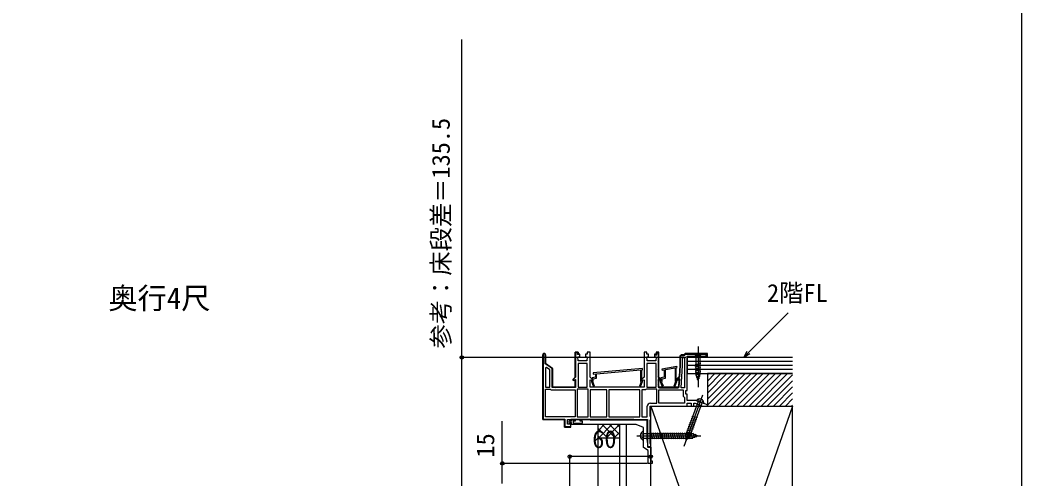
# Model space of a CAD drawing. Units: millimetres, scale not verified. Extents: x -1052 to 1050, y -1574 to 1565.
# Drawn here: x 308 to 1050, y 639 to 979 of the extents above; entities that cross this region are included whole.
import ezdxf
from ezdxf.enums import TextEntityAlignment as Align

# ---------------------------------------------------------------- set-up
doc = ezdxf.new("R2010")
doc.units = ezdxf.units.MM
doc.header["$LTSCALE"] = 8
for name, color, linetype in [('0-1_USER1', 3, 'Continuous'), ('0-2_YKK_11', 7, 'Continuous'), ('0-4_YKK_13', 4, 'Continuous'), ('0-5_YKK_D', 6, 'Continuous'), ('0-6_YKK_ZWAK', 7, 'Continuous'), ('0-7_YSS_K', 3, 'Continuous')]:
    doc.layers.add(name, color=color, linetype=linetype)
doc.styles.add('ＭＳ ゴシック', font='')
doc.styles.get('ＭＳ ゴシック').set_extended_font_data('MS Gothic')

msp = doc.modelspace()

# ---------------------------------------------------------------- linework, layer by layer
at = {"layer": '0-2_YKK_11'}
for p, q in [((695, 730.684), (695.359, 731.042)), ((695, 727.855), (695.3, 728.155)), ((695.759, 731.443), (696.116, 731.799)), ((696.8, 729.655), (697.1, 729.955)), ((719, 732.056), (719.311, 732.368)), ((719, 729.228), (719.3, 729.528)), ((719.434, 732.49), (719.745, 732.801)), ((720.963, 731.191), (721.175, 731.403)), ((780.4, 731.231), (781, 731.831)), ((780.4, 728.402), (781, 729.002)), ((796.5, 727.532), (797.1, 728.132)), ((799.17, 730.201), (800.77, 731.801)), ((802.998, 731.201), (803.598, 731.801)), ((805.826, 731.201), (806.426, 731.801)), ((808.655, 731.201), (809.255, 731.801)), ((811.483, 731.201), (812.083, 731.801)), ((814.312, 731.201), (814.912, 731.801)), ((815.5, 729.561), (815.84, 729.901)), ((816.4, 730.461), (817, 731.061)), ((695, 725.027), (695.3, 725.327)), ((695, 722.198), (695.3, 722.498)), ((696.8, 726.827), (697.1, 727.127)), ((696.928, 724.127), (697.148, 724.347)), ((698.55, 722.92), (698.765, 723.135)), ((700.214, 721.755), (700.429, 721.971)), ((701.877, 720.59), (702.092, 720.806)), ((719, 726.399), (719.3, 726.699)), ((719, 723.571), (719.3, 723.871)), ((719, 720.743), (719.3, 721.043)), ((780.4, 725.574), (781, 726.174)), ((780.4, 722.746), (781, 723.346)), ((780.4, 719.917), (781, 720.517)), ((796.438, 721.813), (797.079, 722.455)), ((796.5, 724.704), (797.1, 725.304)), ((796.611, 714.953), (797.098, 722.748)), ((695, 719.37), (695.3, 719.67)), ((695, 716.542), (695.3, 716.842)), ((695, 713.713), (695.3, 714.013)), ((702, 717.885), (702.3, 718.185)), ((702, 715.056), (702.3, 715.356)), ((719, 717.914), (719.3, 718.214)), ((719, 715.086), (719.3, 715.386)), ((780.4, 717.089), (781, 717.689)), ((780.4, 711.432), (781.577, 712.609)), ((780.423, 714.284), (781, 714.86)), ((781.711, 712.742), (782.135, 713.167)), ((795.163, 712.052), (795.8, 712.689)), ((796.061, 715.779), (796.702, 716.421)), ((796.25, 718.796), (796.891, 719.438)), ((695, 710.885), (695.3, 711.185)), ((695, 708.056), (695.3, 708.356)), ((695, 705.228), (695.3, 705.528)), ((702, 712.228), (702.3, 712.528)), ((702, 709.399), (702.3, 709.699)), ((702.201, 706.772), (702.413, 706.984)), ((704.759, 706.501), (705.059, 706.801)), ((707.587, 706.501), (707.887, 706.801)), ((710.416, 706.501), (710.716, 706.801)), ((713.244, 706.501), (713.544, 706.801)), ((716.073, 706.501), (716.373, 706.801)), ((718.783, 712.04), (719.04, 712.298)), ((719, 709.429), (719.3, 709.729)), ((780.4, 708.604), (781, 709.204)), ((780.965, 706.34), (781.431, 706.806)), ((781.5, 706.201), (795.03, 706.201)), ((783.655, 706.201), (784.255, 706.801)), ((786.483, 706.201), (787.083, 706.801)), ((789.312, 706.201), (789.912, 706.801)), ((792.14, 706.201), (792.74, 706.801)), ((794.969, 706.201), (796.137, 707.37)), ((795.684, 709.745), (796.325, 710.387)), ((695, 702.399), (695.3, 702.699)), ((695, 699.571), (695.3, 699.871)), ((695, 696.743), (695.3, 697.043)), ((695, 693.914), (695.3, 694.214)), ((695, 691.086), (695.3, 691.386)), ((695, 688.257), (695.3, 688.557)), ((695, 685.429), (695.3, 685.729)), ((695.262, 682.862), (695.501, 683.101)), ((698.029, 682.801), (698.329, 683.101)), ((700.858, 682.801), (701.158, 683.101)), ((703.686, 682.801), (703.986, 683.101)), ((706.515, 682.801), (706.815, 683.101)), ((709.343, 682.801), (709.643, 683.101)), ((717.828, 682.801), (718.128, 683.101)), ((720.657, 682.801), (720.957, 683.101)), ((723.485, 682.801), (723.785, 683.101)), ((726.314, 682.801), (726.614, 683.101)), ((729.142, 682.801), (729.442, 683.101)), ((731.971, 682.801), (732.271, 683.101)), ((734.799, 682.801), (735.099, 683.101)), ((737.627, 682.801), (737.927, 683.101)), ((740.456, 682.801), (740.756, 683.101)), ((743.284, 682.801), (743.584, 683.101)), ((746.113, 682.801), (746.413, 683.101)), ((748.941, 682.801), (749.241, 683.101)), ((751.77, 682.801), (752.07, 683.101)), ((754.598, 682.801), (754.898, 683.101)), ((757.426, 682.801), (757.726, 683.101)), ((760.255, 682.801), (760.555, 683.101)), ((711.1, 681.73), (711.4, 682.03)), ((711.1, 678.901), (711.4, 679.201)), ((712.228, 677.201), (712.528, 677.501)), ((715.057, 677.201), (715.357, 677.501))]:
    msp.add_line(p, q, dxfattribs=at)
for points in [[(697.1, 730.751), (697.1, 724.301), (702.3, 720.66), (702.3, 706.801), (719, 706.801), (719, 712.143), (717.5, 711.741), (717.5, 712.801), (719, 714.301), (719, 732.801), (721.1, 732.801), (721.1, 731.301), (721.85, 731.301), (722.35, 730.801), (722.05, 730.801), (721.85, 731.001), (720.8, 731.001), (720.8, 732.501), (719.3, 732.501), (719.3, 714.177), (717.8, 712.677), (717.8, 712.132), (719.3, 712.463), (719.3, 706.501), (702, 706.501), (702, 720.504), (696.8, 724.145), (696.8, 731.501), (695.3, 731.501), (695.3, 683.101), (711.4, 683.101), (711.4, 677.501), (715.658, 677.501), (715.2, 677.201), (711.1, 677.201), (711.1, 682.801), (695, 682.801), (695, 730.751), (695, 682.801), (711.1, 682.801)], [(726.65, 731.301), (726.65, 729.301), (728, 729.301), (727.7, 726.301), (721.3, 726.301), (721, 729.301), (722.35, 729.301), (722.35, 731.301), (721.1, 731.301), (721.1, 732.801), (719, 732.801), (719, 714.301), (717.5, 712.801), (717.5, 711.741), (719, 712.143), (719, 706.801), (702.3, 706.801), (702.3, 720.66), (697.1, 724.301), (697.1, 730.751)], [(713.2, 682.801), (772.5, 682.801), (772.5, 662.801), (775, 662.801), (775, 664.101), (774.75, 664.534), (774.5, 664.968), (774.5, 682.435), (774.75, 682.868), (775, 683.301), (775, 684.401), (774.75, 684.834), (774.5, 685.268), (774.5, 692.801), (802, 692.801), (802, 694.801), (805, 694.801), (805, 692.801), (807, 692.801), (807, 694.801), (807.993, 694.801), (813.488, 692.801), (816.912, 692.801), (817.058, 693.63), (808.346, 696.801), (802, 696.801), (802, 701.601), (801, 701.601), (801, 704.301), (802, 704.301), (802, 729.801), (814.904, 729.801), (815.2, 729.551), (815.496, 729.301), (817, 729.301), (817, 731.801), (800.5, 731.801), (800, 731.301), (799.5, 730.801), (798, 730.801)], [(796.5, 729.301), (796.5, 722.801), (796, 714.801), (794, 712.801), (794, 711.741), (795.84, 712.234), (795.5, 706.801), (781, 706.801), (781, 712.143), (782.5, 711.741), (782.5, 712.801), (781, 714.301), (781, 732.801), (778.9, 732.801), (778.9, 731.301), (777.65, 731.301), (777.65, 729.301), (779, 729.301), (778.7, 726.301), (772.3, 726.301), (772, 729.301), (773.35, 729.301), (773.35, 731.301), (772.1, 731.301), (772.1, 732.801), (770, 732.801), (770, 714.301), (768.5, 712.801), (768.5, 711.741), (770, 712.143), (770, 706.801), (730, 706.801), (730, 712.143), (731.5, 711.741), (731.5, 712.801), (730, 714.301), (730, 732.801), (727.9, 732.801), (727.9, 731.301), (726.65, 731.301)], [(781, 714.301), (781, 732.801), (778.9, 732.801), (778.9, 731.301), (777.65, 731.301), (777.65, 730.701), (779.5, 730.701), (779.5, 732.201), (780.4, 732.201), (780.4, 714.509)], [(796.5, 729.301), (796.5, 722.801), (796, 714.801), (794, 712.801), (794, 711.741), (795.84, 712.234), (795.5, 706.801), (781, 706.801), (781, 712.143), (782.5, 711.741), (782.5, 712.801), (781, 714.301)], [(797.1, 722.817), (797.1, 730.201), (799.5, 730.201)], [(800.595, 731.201), (816.4, 731.201), (816.4, 729.901), (815.5, 729.901), (815.5, 729.301), (817, 729.301), (817, 731.801), (800.5, 731.801), (800, 731.301), (799.5, 730.801), (798, 730.801)], [(780.722, 713.731), (781.9, 712.553), (781.9, 712.523), (780.4, 712.925), (780.4, 707.301)], [(796.128, 707.233), (796.49, 713.029), (794.6, 712.523), (794.6, 712.553), (796.291, 714.244)], [(774.7, 694.901), (779.5, 694.901), (779.5, 705.301), (771.927, 705.301), (771.468, 705.001), (771.01, 704.701), (768.4, 704.701)], [(768.4, 704.701), (768.4, 684.901), (772.4, 684.901), (772.4, 692.601)], [(711.1, 682.801), (711.1, 677.201), (715.7, 677.201), (715.7, 679.301), (713.2, 679.301), (713.2, 682.801)], [(714.95, 681.801), (716.2, 681.801), (716.2, 682.501), (719.1, 682.501), (719.1, 681.601), (717.4, 681.601), (717.4, 680.001), (724.4, 680.001), (724.4, 681.601), (722.7, 681.601), (722.7, 682.801), (726.7, 682.801), (730.129, 682.501), (772.2, 682.501), (772.2, 668.231), (772.5, 664.801), (772.5, 662.593), (772.917, 662.301), (775, 662.301), (775, 652.301), (776, 652.301), (776, 650.301), (773, 650.301), (773, 659.801), (769.7, 662.112), (769.7, 677.001), (764.205, 679.001)], [(764.205, 679.001), (716.2, 679.001), (716.2, 680.601), (715.685, 680.601), (715.475, 680.516)]]:
    msp.add_lwpolyline(points, dxfattribs=at)
for points in [[(799.9, 728.701), (799.9, 706.201), (797.567, 706.201), (798.6, 722.736), (798.6, 728.701)], [(697.1, 721.081), (697.1, 706.801), (700.2, 706.801), (700.2, 719.567), (697.638, 721.361)], [(721.1, 724.201), (721.1, 706.801), (727.9, 706.801), (727.9, 724.201)], [(768.911, 720.6), (732.311, 717.398), (732.389, 716.501), (734, 716.642), (734, 714.142), (731.5, 713.701), (731.5, 711.701), (731.3, 711.501), (731, 711.201), (731, 711.001), (732.531, 707.088), (733.369, 707.415), (732.045, 710.801), (732.4, 711.157), (732.4, 712.946), (734.9, 713.387), (734.9, 716.721), (767.5, 719.573), (767.5, 711.157), (767.855, 710.801), (766.531, 707.415), (767.369, 707.088), (768.9, 711.001), (768.9, 711.201), (768.6, 711.501), (768.4, 711.701), (768.4, 719.652), (768.989, 719.703)], [(772.1, 724.201), (772.1, 706.801), (778.9, 706.801), (778.9, 724.201)], [(794.372, 722.195), (783.272, 720.237), (783.428, 719.351), (785, 719.628), (785, 714.142), (782.5, 713.701), (782.5, 711.701), (782.3, 711.501), (782, 711.201), (782, 711.001), (783.531, 707.088), (784.369, 707.415), (783.045, 710.801), (783.4, 711.157), (783.4, 712.946), (785.9, 713.387), (785.9, 719.787), (793, 721.039), (793, 711.157), (793.355, 710.801), (792.031, 707.415), (792.869, 707.088), (794.4, 711.001), (794.4, 711.201), (794.1, 711.501), (793.9, 711.701), (793.9, 721.198), (794.528, 721.308)], [(719, 684.901), (697.1, 684.901), (697.1, 705.301), (700.373, 705.301), (700.832, 705.001), (701.29, 704.701), (719, 704.701)], [(720.5, 705.301), (720.5, 684.901), (728.5, 684.901), (728.5, 705.301)], [(730, 704.701), (730, 684.901), (742.5, 684.901), (742.5, 704.701)], [(766.9, 704.701), (744, 704.701), (744, 684.901), (766.9, 684.901)], [(799.9, 694.901), (781, 694.901), (781, 704.701), (798.9, 704.701), (798.9, 700.001), (799.4, 699.501), (799.9, 699.001)], [(762.5, 682.801), (715.7, 682.801), (715.7, 683.101), (762.5, 683.101)]]:
    msp.add_lwpolyline(points, close=True, dxfattribs=at)
for centre, radius, start, end in [((696.05, 730.751), 1.05, 359.99999, 180.00001), ((696.05, 730.751), 1.05, 359.99999, 180.00001), ((798, 729.301), 1.5, 90.00001, 179.99999), ((798, 729.301), 1.5, 90.00001, 179.99999), ((799.5, 731.301), 1.1, 269.99999, 354.78411), ((796, 722.817), 1.1, 356.42379, 0.00014), ((781.5, 714.509), 1.1, 180.00002, 225.00001), ((795.513, 715.021), 1.1, 315.00006, 356.4237), ((781.5, 707.301), 1.1, 180.00001, 269.99999), ((795.03, 707.301), 1.1, 269.99999, 356.42368), ((774.7, 692.601), 2.3, 90.00001, 179.99999), ((714.95, 681.051), 0.75, 90.00002, 314.41533)]:
    msp.add_arc(centre, radius, start, end, dxfattribs=at)
at = {"layer": '0-4_YKK_13'}
for p, q in [((810, 736.801), (810, 706.801)), ((806.9, 731.801), (808.45, 730.251)), ((813.1, 731.801), (806.9, 731.801)), ((811.55, 730.251), (808.45, 730.251)), ((808.45, 730.251), (808.45, 716.717)), ((813.1, 731.801), (811.55, 730.251)), ((811.55, 716.717), (811.55, 730.251)), ((807.9, 723.508), (812.1, 724.633)), ((807.9, 721.955), (812.1, 723.08)), ((807.9, 720.402), (812.1, 721.527)), ((807.9, 718.849), (812.1, 719.974)), ((807.9, 717.296), (812.1, 718.421)), ((808.159, 715.812), (812.1, 716.868)), ((810, 711.801), (808.45, 716.717)), ((808.61, 714.38), (811.647, 715.194)), ((809.062, 712.948), (811.112, 713.498)), ((810, 711.801), (811.55, 716.717)), ((813.396, 700.86), (799.53, 662.764)), ((810.362, 697.933), (810.549, 696.295)), ((810.045, 696.183), (801.064, 671.509)), ((803.977, 670.448), (812.958, 695.123)), ((814.179, 694.678), (808.823, 696.628)), ((811.501, 695.653), (810.549, 696.295)), ((811.501, 695.653), (812.644, 695.533)), ((813.839, 696.667), (812.644, 695.533)), ((804.862, 683.554), (809.194, 683.175)), ((805.394, 685.013), (809.725, 684.634)), ((802.207, 676.257), (806.538, 675.878)), ((802.738, 677.717), (807.07, 677.338)), ((803.269, 679.176), (807.601, 678.797)), ((803.8, 680.635), (808.132, 680.256)), ((804.331, 682.094), (808.663, 681.716)), ((764.7, 670.801), (812.2, 670.801)), ((767.707, 672.751), (769.428, 671.894)), ((767.707, 668.851), (769.428, 669.709)), ((769.7, 670.801), (769.428, 671.894)), ((769.7, 670.801), (769.428, 669.709)), ((769.7, 667.551), (769.7, 674.051)), ((769.7, 672.551), (805.475, 672.551)), ((769.7, 669.051), (805.475, 669.051)), ((775.079, 673.101), (776.312, 668.501)), ((776.632, 673.101), (777.864, 668.501)), ((778.185, 673.101), (779.417, 668.501)), ((779.738, 673.101), (780.97, 668.501)), ((781.291, 673.101), (782.523, 668.501)), ((782.844, 673.101), (784.076, 668.501)), ((784.396, 673.101), (785.629, 668.501)), ((785.949, 673.101), (787.182, 668.501)), ((787.502, 673.101), (788.735, 668.501)), ((789.055, 673.101), (790.288, 668.501)), ((790.608, 673.101), (791.841, 668.501)), ((792.161, 673.101), (793.394, 668.501)), ((793.714, 673.101), (794.947, 668.501)), ((795.267, 673.101), (796.499, 668.501)), ((796.82, 673.101), (798.052, 668.501)), ((798.373, 673.101), (799.605, 668.501)), ((799.926, 673.101), (801.158, 668.501)), ((800.563, 670.378), (804.355, 670.047)), ((800.613, 671.88), (804.945, 671.501)), ((800.629, 668.867), (803.077, 668.653)), ((801.24, 667.462), (801.064, 671.509)), ((801.145, 673.339), (805.476, 672.96)), ((801.24, 667.462), (803.977, 670.448)), ((801.479, 673.101), (802.711, 668.501)), ((801.676, 674.798), (806.007, 674.419)), ((803.031, 673.101), (804.264, 668.501)), ((804.584, 673.101), (805.794, 668.588)), ((809.7, 670.801), (805.475, 672.551)), ((809.7, 670.801), (805.475, 669.051)), ((809.7, 670.801), (805.475, 669.051)), ((806.206, 672.844), (807.191, 669.167)), ((807.953, 672.12), (808.589, 669.746))]:
    msp.add_line(p, q, dxfattribs=at)
for centre, radius, start, end in [((810.628, 696.035), 1.9, 109.34333, 161.81089), ((811.125, 694.619), 3.4, 30.65667, 109.34333), ((812.415, 695.384), 1.9, 338.18911, 30.65667), ((771.2, 670.801), 4, 142.75083, 217.24917), ((769.687, 671.952), 2.1, 89.66112, 142.75083), ((769.687, 669.651), 2.1, 217.24917, 270.33888)]:
    msp.add_arc(centre, radius, start, end, dxfattribs=at)
at = {"layer": '0-5_YKK_D'}
for p, q in [((801, 728.801), (634, 728.801)), ((715, 615.35), (715, 656.301)), ((775, 655.301), (715, 655.301)), ((775, 640.898), (775, 656.301)), ((772.3, 650.301), (664, 650.301))]:
    msp.add_line(p, q, dxfattribs=at)
for points in [[(635, 593.301), (635, 728.801), (635, 964.315)], [(843.841, 728.801), (847.447, 732.408), (876.833, 761.793)], [(848.414, 731.441), (843.841, 728.801), (846.481, 733.374)], [(665, 635.301), (665, 650.301), (665, 681.492)]]:
    msp.add_lwpolyline(points, dxfattribs=at)
for centre in [(635, 728.801), (715, 655.301), (775, 655.301), (665, 650.301)]:
    msp.add_circle(centre, 1.275, dxfattribs=at)
at = {"layer": '0-6_YKK_ZWAK'}
msp.add_lwpolyline([(-1050, -1571.7), (1050, -1571.7), (1050, 1488.3)], dxfattribs=at)
at = {"layer": '0-7_YSS_K'}
for p, q in [((880, 725.801), (802, 725.801)), ((880, 722.801), (802, 722.801)), ((880, 719.801), (802, 719.801)), ((817, 715.829), (817.973, 716.801)), ((817, 711.339), (822.463, 716.801)), ((817, 706.848), (826.953, 716.801)), ((817, 702.358), (831.443, 716.801)), ((817, 697.868), (835.933, 716.801)), ((817, 693.378), (840.423, 716.801)), ((820.914, 692.801), (844.914, 716.801)), ((825.404, 692.801), (849.404, 716.801)), ((829.894, 692.801), (853.894, 716.801)), ((834.384, 692.801), (858.384, 716.801)), ((838.874, 692.801), (862.874, 716.801)), ((843.364, 692.801), (867.364, 716.801)), ((847.854, 692.801), (871.854, 716.801)), ((852.344, 692.801), (876.344, 716.801)), ((856.835, 692.801), (880, 715.967)), ((861.325, 692.801), (880, 711.477)), ((865.815, 692.801), (880, 706.987)), ((870.305, 692.801), (880, 702.497)), ((874.795, 692.801), (880, 698.006)), ((880, 692.801), (775, 392.801)), ((879.285, 692.801), (880, 693.516)), ((880, 362.801), (880, 692.801)), ((736, 674.457), (740.544, 679.001)), ((743.219, 669.001), (736, 676.22)), ((736.201, 669.001), (746.201, 679.001)), ((748.876, 669.001), (738.876, 679.001)), ((741.858, 669.001), (751.858, 679.001)), ((752, 671.534), (744.532, 679.001)), ((752, 677.191), (750.189, 679.001)), ((752, 669.001), (752, 679.001)), ((757, 617.301), (757, 679.001)), ((737.562, 669.001), (736, 670.563)), ((736, 627.301), (736, 669.001)), ((747.515, 669.001), (752, 673.487)), ((752, 627.301), (752, 669.001))]:
    msp.add_line(p, q, dxfattribs=at)
for points in [[(880, 728.801), (802, 728.801), (802, 716.801), (880, 716.801)], [(880, 716.801), (817, 716.801), (817, 692.801), (880, 692.801)], [(775, 362.801), (775, 692.801), (880, 692.801)], [(880, 392.801), (775, 392.801), (775, 692.801)], [(775, 692.801), (880, 392.801), (880, 692.801)], [(752, 669.001), (736, 669.001), (736, 679.001)]]:
    msp.add_lwpolyline(points, dxfattribs=at)

# ---------------------------------------------------------------- texts
at = {"layer": '0-1_USER1', "style": 'ＭＳ ゴシック'}
msp.add_text('奥行4尺', height=15.84, dxfattribs=at).set_placement((373.159, 760.027), align=Align.BOTTOM_LEFT)
at = {"layer": '0-5_YKK_D', "style": 'ＭＳ ゴシック'}
for s, p in [('参考：床段差＝135.5', (630.043, 735.381)), ('15', (663, 654.64))]:
    msp.add_text(s, height=13.2, rotation=90, dxfattribs=at).set_placement(p, align=Align.BOTTOM_LEFT)
for s, p in [('2階FL', (861.126, 766.051)), ('60', (731.653, 657.701))]:
    msp.add_text(s, height=13.2, dxfattribs=at).set_placement(p, align=Align.BOTTOM_LEFT)

doc.saveas('drawing.dxf')
